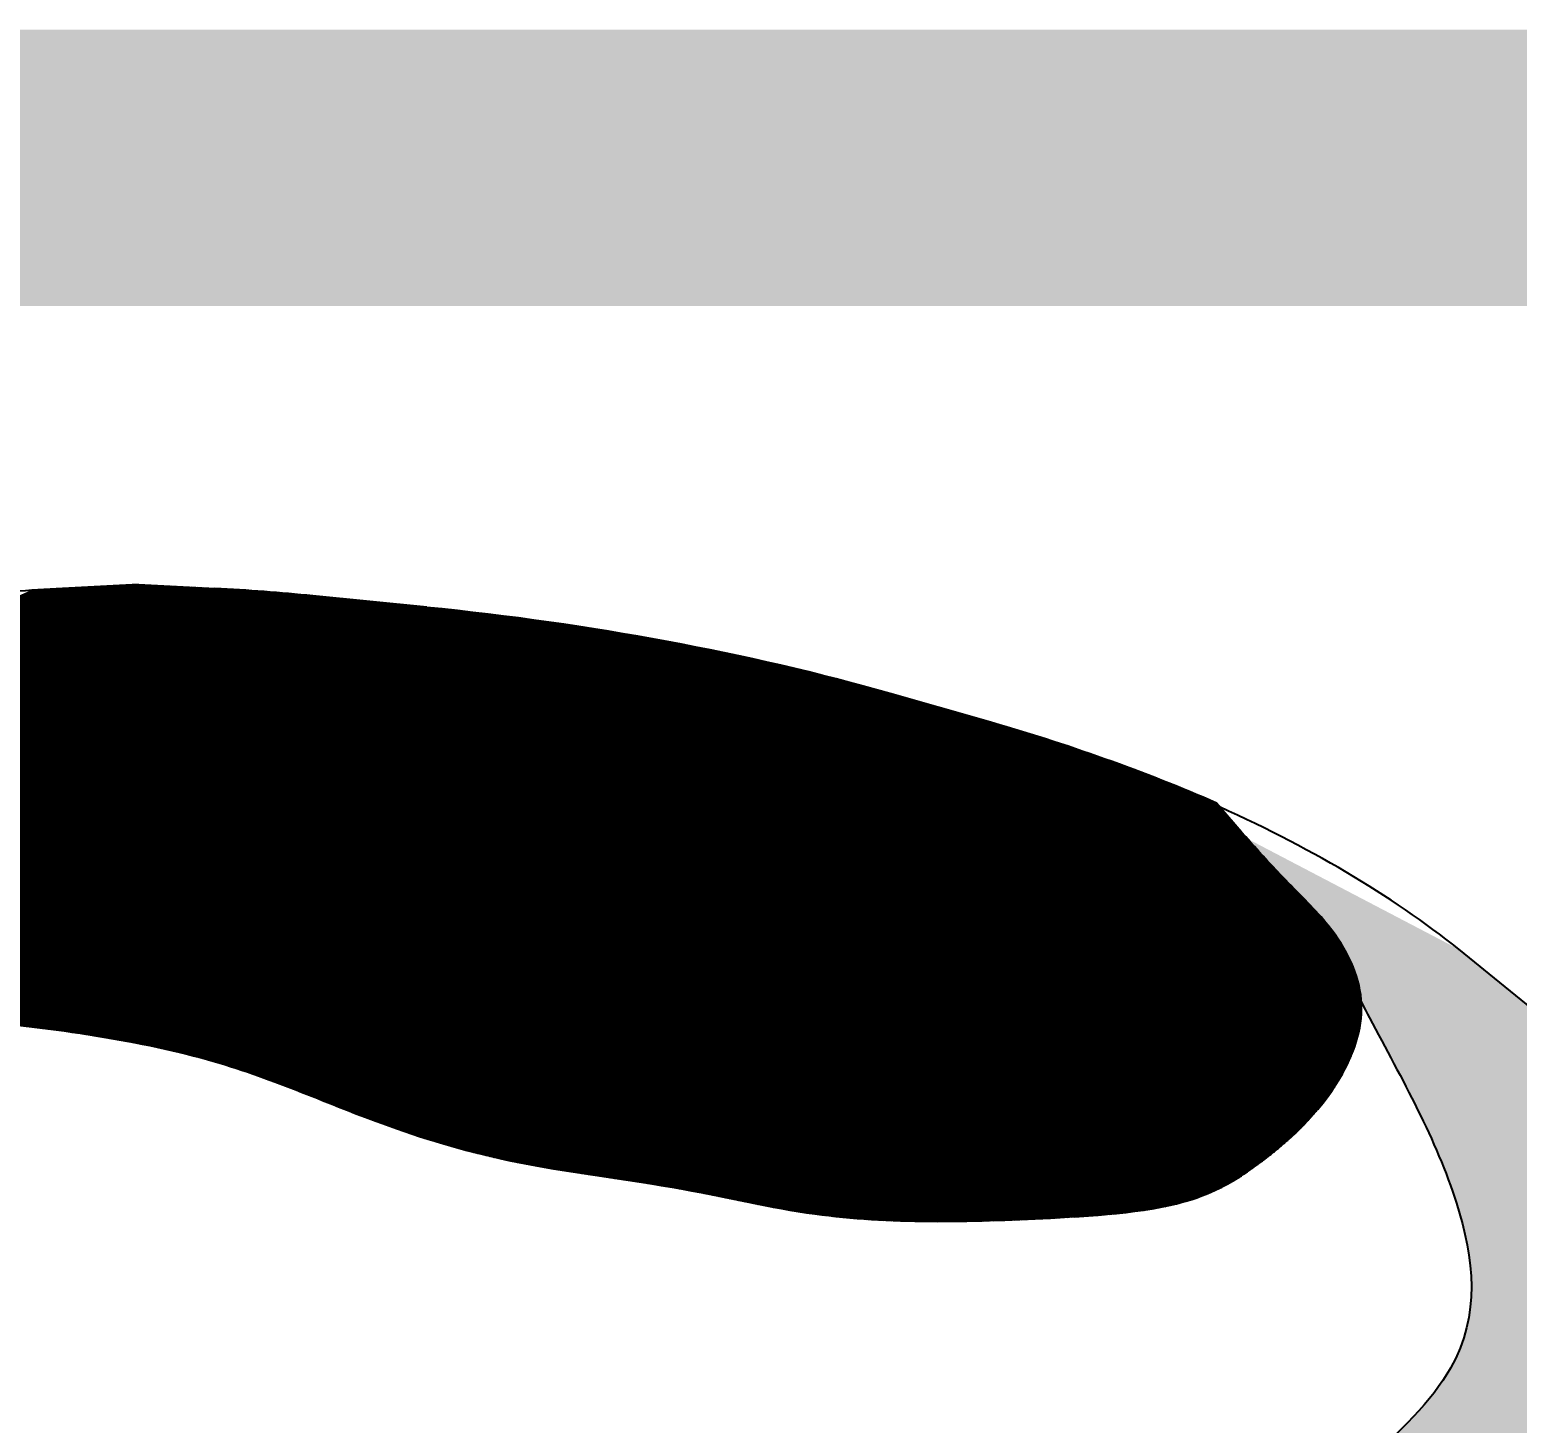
# Paper-space layout 'Layout1' of a CAD drawing. Extents: x 0 to 17, y 0 to 11.
# Drawn here: x 15.3127 to 15.4204, y 1.6388 to 1.7396 of the extents above; entities that cross this region are included whole.
import ezdxf
from ezdxf.enums import TextEntityAlignment as Align

# ---------------------------------------------------------------- set-up
doc = ezdxf.new("R2010")
doc.units = 0
doc.header["$LTSCALE"] = 0.375
doc.header["$MEASUREMENT"] = 0
doc.layers.add('06 Text', color=7, linetype='Continuous')
doc.layers.add('26 Border', color=7, linetype='Continuous')
doc.styles.add('ROMAND', font='romand')
doc.styles.add('ROMANS', font='romans.shx', dxfattribs={"width": 0.85})

# ---------------------------------------------------------------- blocks, each defined once
blk = doc.blocks.new('B Size RBT Corrected')
at = {"layer": '06 Text'}
h = blk.add_hatch(color=253, dxfattribs=at)
edge = h.paths.add_edge_path()
edge.add_ellipse((15.35895, 1.61374), major_axis=(-0.06868, 0), ratio=0.4375, start_angle=104.7884, end_angle=111.6138)
edge.add_line((15.38425, 1.58581), (15.41248, 1.59075))
edge.add_ellipse((15.40282, 1.60131), major_axis=(-0.026, 0), ratio=0.4375, start_angle=111.8071, end_angle=132.5277)
edge.add_ellipse((15.35009, 1.62646), major_axis=(0.10401, 0), ratio=0.4375, start_angle=-47.4723, end_angle=6.3133)
edge.add_line((15.45347, 1.63146), (15.45211, 1.63681))
edge.add_ellipse((15.34874, 1.63181), major_axis=(0.10401, 0), ratio=0.4375, start_angle=6.3133, end_angle=28.2282)
edge.add_line((15.44037, 1.65333), (15.41615, 1.67307))
edge.add_ellipse((15.32082, 1.65035), major_axis=(0.10856, 0), ratio=0.4375, start_angle=28.58, end_angle=44.5503)
edge.add_spline(control_points=[(15.39818, 1.68367), (15.39978, 1.68179), (15.40238, 1.67881), (15.40671, 1.67464), (15.4081, 1.67209), (15.40846, 1.6707)], knot_values=[0.218958, 0.218958, 0.218958, 0.218958, 0.229532, 0.235761, 0.243136, 0.243136, 0.243136, 0.243136], degree=3, periodic=0)
edge.add_spline(control_points=[(15.40846, 1.6707), (15.40893, 1.66954), (15.41165, 1.66439), (15.41671, 1.65543), (15.41804, 1.64399), (15.40923, 1.63562), (15.40076, 1.62836), (15.3851, 1.62437), (15.36955, 1.62086), (15.35415, 1.61908), (15.33989, 1.61626), (15.3292, 1.61272), (15.31947, 1.60913), (15.3152, 1.60382), (15.31773, 1.59778), (15.32486, 1.59101), (15.34409, 1.58737), (15.36134, 1.58571), (15.37296, 1.58492), (15.37648, 1.58469)], knot_values=[0.022921, 0.022921, 0.022921, 0.022921, 0.026807, 0.050884, 0.071885, 0.085084, 0.099162, 0.113778, 0.125634, 0.139639, 0.150341, 0.161463, 0.170604, 0.179189, 0.189607, 0.202475, 0.216509, 0.235484, 0.243679, 0.243679, 0.243679, 0.243679], degree=3, periodic=0)
h = blk.add_hatch(color=252, dxfattribs=at)
edge = h.paths.add_edge_path()
edge.add_line((15.32063, 1.58325), (15.28708, 1.58322))
edge.add_ellipse((15.28694, 1.61166), major_axis=(-0.06501, 0), ratio=0.4375, start_angle=78.0569, end_angle=90.1258, ccw=False)
edge.add_line((15.27349, 1.58384), (15.26724, 1.58442))
edge.add_ellipse((15.2807, 1.61224), major_axis=(-0.06501, 0), ratio=0.4375, start_angle=68.1929, end_angle=78.0569, ccw=False)
edge.add_line((15.25655, 1.58583), (15.22832, 1.59078))
edge.add_ellipse((15.23798, 1.60134), major_axis=(0.026, 0), ratio=0.4375, start_angle=227.4723, end_angle=248.1929, ccw=False)
edge.add_ellipse((15.29071, 1.62649), major_axis=(-0.10401, 0), ratio=0.4375, start_angle=-6.3133, end_angle=47.4723, ccw=False)
edge.add_line((15.18733, 1.63149), (15.18801, 1.63418))
edge.add_spline(control_points=[(15.18801, 1.63418), (15.19328, 1.63802), (15.20138, 1.64379), (15.21381, 1.64996), (15.22372, 1.65258), (15.23285, 1.65292), (15.24153, 1.65307), (15.25094, 1.65325), (15.25767, 1.65043), (15.26436, 1.64756), (15.26772, 1.64237), (15.26691, 1.63643), (15.26301, 1.62998), (15.25809, 1.6244), (15.25681, 1.61881), (15.25714, 1.61355), (15.26533, 1.60891), (15.27218, 1.60523), (15.28086, 1.60211), (15.28797, 1.59775), (15.30348, 1.59523), (15.31633, 1.59138), (15.33385, 1.58912), (15.34384, 1.58782)], knot_values=[0.002332, 0.002332, 0.002332, 0.002332, 0.025901, 0.038015, 0.045393, 0.051931, 0.058728, 0.06587, 0.072335, 0.079205, 0.087379, 0.099659, 0.110316, 0.122477, 0.130933, 0.14003, 0.149175, 0.160849, 0.165198, 0.175027, 0.188339, 0.202091, 0.211028, 0.211028, 0.211028, 0.211028], degree=3, periodic=0)
edge.add_spline(control_points=[(15.34384, 1.58782), (15.35134, 1.58674), (15.36226, 1.58571), (15.37342, 1.58494), (15.37694, 1.58472)], knot_values=[0.217599, 0.217599, 0.217599, 0.217599, 0.235484, 0.243679, 0.243679, 0.243679, 0.243679], degree=3, periodic=0)
edge.add_line((15.37694, 1.58472), (15.36777, 1.58384))
edge.add_ellipse((15.35431, 1.61166), major_axis=(0.06501, 0), ratio=0.4375, start_angle=269.8742, end_angle=281.9431, ccw=False)
edge.add_line((15.35417, 1.58322), (15.32063, 1.58325))
at = {"layer": '06 Text', "color": 7}
for p, q in [((15.18989, 1.64039), (15.32447, 1.69927)), ((15.18994, 1.64051), (15.32426, 1.69928)), ((15.19, 1.64064), (15.32405, 1.69929)), ((15.19006, 1.64076), (15.32385, 1.6993)), ((15.19012, 1.64089), (15.32364, 1.69931)), ((15.19018, 1.64102), (15.32344, 1.69932)), ((15.19024, 1.64114), (15.32323, 1.69933)), ((15.1903, 1.64127), (15.32302, 1.69934)), ((15.19036, 1.6414), (15.32282, 1.69935)), ((15.19043, 1.64153), (15.32261, 1.69936)), ((15.19049, 1.64166), (15.32241, 1.69937)), ((15.19056, 1.64179), (15.3222, 1.69938)), ((15.19062, 1.64192), (15.32199, 1.69939)), ((15.19069, 1.64205), (15.32179, 1.6994)), ((15.19076, 1.64218), (15.32158, 1.69941)), ((15.19083, 1.64231), (15.32138, 1.69942)), ((15.19091, 1.64244), (15.32117, 1.69943)), ((15.19098, 1.64257), (15.32096, 1.69944)), ((15.19105, 1.64271), (15.32076, 1.69945)), ((15.19113, 1.64284), (15.32054, 1.69946)), ((15.19121, 1.64298), (15.32028, 1.69945)), ((15.19129, 1.64311), (15.32002, 1.69943)), ((15.19137, 1.64325), (15.31976, 1.69942)), ((15.19145, 1.64338), (15.3195, 1.69941)), ((15.19153, 1.64352), (15.31924, 1.69939)), ((15.19161, 1.64366), (15.31898, 1.69938)), ((15.1917, 1.6438), (15.31872, 1.69937)), ((15.19179, 1.64393), (15.31846, 1.69935)), ((15.19188, 1.64407), (15.3182, 1.69934)), ((15.19197, 1.64421), (15.31794, 1.69933)), ((15.19206, 1.64435), (15.31768, 1.69931)), ((15.19215, 1.6445), (15.31742, 1.6993)), ((15.19225, 1.64464), (15.31716, 1.69929)), ((15.19234, 1.64478), (15.3169, 1.69928)), ((15.19244, 1.64492), (15.31664, 1.69926)), ((15.19254, 1.64507), (15.31638, 1.69925)), ((15.19264, 1.64521), (15.31612, 1.69924)), ((15.22746, 1.65673), (15.32467, 1.69926)), ((15.22888, 1.65724), (15.32488, 1.69925)), ((15.22999, 1.65763), (15.32508, 1.69923)), ((15.32059, 1.69946), (15.31508, 1.69918)), ((15.32059, 1.69946), (15.32611, 1.69918)), ((15.19275, 1.64536), (15.31586, 1.69922)), ((15.19285, 1.64551), (15.3156, 1.69921)), ((15.19296, 1.64565), (15.31534, 1.6992)), ((15.19307, 1.6458), (15.31508, 1.69918)), ((15.19318, 1.64595), (15.31482, 1.69917)), ((15.19329, 1.6461), (15.31456, 1.69916)), ((15.19341, 1.64625), (15.3143, 1.69914)), ((15.19352, 1.6464), (15.31403, 1.69913)), ((15.19364, 1.64656), (15.31377, 1.69911)), ((15.19376, 1.64671), (15.3135, 1.69909)), ((15.19389, 1.64686), (15.31323, 1.69908)), ((15.19401, 1.64702), (15.31296, 1.69906)), ((15.23097, 1.65796), (15.32529, 1.69922)), ((15.23187, 1.65825), (15.3255, 1.69921)), ((15.23272, 1.65852), (15.3257, 1.6992)), ((15.23354, 1.65878), (15.32591, 1.69919)), ((15.23433, 1.65903), (15.32611, 1.69918)), ((15.23512, 1.65927), (15.32632, 1.69917)), ((15.2359, 1.65951), (15.32652, 1.69916)), ((15.23668, 1.65975), (15.32673, 1.69915)), ((15.23746, 1.66), (15.32693, 1.69914)), ((15.23826, 1.66025), (15.32714, 1.69913)), ((15.23909, 1.66051), (15.32734, 1.69912)), ((15.23994, 1.66078), (15.32754, 1.6991)), ((15.24083, 1.66107), (15.32774, 1.69909)), ((15.24173, 1.66136), (15.32794, 1.69908)), ((15.24265, 1.66166), (15.32814, 1.69907)), ((15.24358, 1.66197), (15.32834, 1.69905)), ((15.24449, 1.66227), (15.32854, 1.69904)), ((15.24539, 1.66256), (15.32874, 1.69903)), ((15.24626, 1.66284), (15.32894, 1.69901)), ((15.2471, 1.66311), (15.32914, 1.699)), ((15.24791, 1.66336), (15.32934, 1.69898)), ((15.24868, 1.6636), (15.32953, 1.69897)), ((15.24942, 1.66382), (15.32973, 1.69895)), ((15.25012, 1.66403), (15.32992, 1.69894)), ((15.2508, 1.66422), (15.33012, 1.69892)), ((15.25144, 1.6644), (15.33031, 1.69891)), ((15.25205, 1.66457), (15.33051, 1.69889)), ((15.25264, 1.66473), (15.3307, 1.69888)), ((15.25321, 1.66487), (15.33089, 1.69886)), ((15.25375, 1.66501), (15.33109, 1.69884)), ((15.25428, 1.66514), (15.33128, 1.69883)), ((15.25478, 1.66526), (15.33147, 1.69881)), ((15.25527, 1.66537), (15.33166, 1.69879)), ((15.25575, 1.66548), (15.33185, 1.69878)), ((15.25621, 1.66558), (15.33204, 1.69876)), ((15.25665, 1.66568), (15.33223, 1.69874)), ((15.25709, 1.66577), (15.33242, 1.69872)), ((15.25751, 1.66585), (15.33261, 1.69871)), ((15.25792, 1.66593), (15.3328, 1.69869)), ((15.25833, 1.66601), (15.33299, 1.69867)), ((15.25872, 1.66608), (15.33317, 1.69865)), ((15.25911, 1.66615), (15.33336, 1.69863)), ((15.25949, 1.66622), (15.33355, 1.69861)), ((15.25987, 1.66628), (15.33373, 1.69859)), ((15.26024, 1.66634), (15.33392, 1.69858)), ((15.26061, 1.6664), (15.33411, 1.69856)), ((15.26097, 1.66646), (15.33429, 1.69854)), ((15.26133, 1.66652), (15.33448, 1.69852)), ((15.26168, 1.66657), (15.33467, 1.6985)), ((15.26203, 1.66662), (15.33485, 1.69848)), ((15.26238, 1.66667), (15.33504, 1.69846)), ((15.26272, 1.66672), (15.33523, 1.69844)), ((15.26306, 1.66677), (15.33542, 1.69843)), ((15.2634, 1.66682), (15.3356, 1.69841)), ((15.26373, 1.66686), (15.33579, 1.69839)), ((15.26407, 1.66691), (15.33598, 1.69837)), ((15.2644, 1.66695), (15.33616, 1.69835)), ((15.26473, 1.667), (15.33635, 1.69833)), ((15.26505, 1.66704), (15.33654, 1.69831)), ((15.26538, 1.66708), (15.33672, 1.69829)), ((15.2657, 1.66712), (15.33691, 1.69828)), ((15.26602, 1.66716), (15.3371, 1.69826)), ((15.26634, 1.6672), (15.33728, 1.69824)), ((15.26666, 1.66724), (15.33747, 1.69822)), ((15.26698, 1.66728), (15.33766, 1.6982)), ((15.26729, 1.66731), (15.33784, 1.69818)), ((15.26761, 1.66735), (15.33803, 1.69816)), ((15.34145, 1.69782), (15.3332, 1.69865)), ((15.26792, 1.66739), (15.33822, 1.69814)), ((15.26823, 1.66742), (15.33841, 1.69812)), ((15.26854, 1.66746), (15.33859, 1.69811)), ((15.26885, 1.6675), (15.33878, 1.69809)), ((15.26916, 1.66753), (15.33897, 1.69807)), ((15.26947, 1.66757), (15.33915, 1.69805)), ((15.26978, 1.6676), (15.33934, 1.69803)), ((15.27009, 1.66763), (15.33953, 1.69801)), ((15.2704, 1.66767), (15.33971, 1.69799)), ((15.27071, 1.6677), (15.3399, 1.69797)), ((15.27101, 1.66774), (15.34009, 1.69796)), ((15.27132, 1.66777), (15.34027, 1.69794)), ((15.27163, 1.6678), (15.34046, 1.69792)), ((15.27193, 1.66784), (15.34065, 1.6979)), ((15.27224, 1.66787), (15.34083, 1.69788)), ((15.27254, 1.6679), (15.34102, 1.69786)), ((15.27285, 1.66794), (15.34121, 1.69784)), ((15.27315, 1.66797), (15.3414, 1.69782)), ((15.27346, 1.668), (15.34158, 1.69781)), ((15.27376, 1.66803), (15.34177, 1.69779)), ((15.27407, 1.66807), (15.34195, 1.69777)), ((15.27437, 1.6681), (15.34214, 1.69775)), ((15.27467, 1.66813), (15.34233, 1.69773)), ((15.27497, 1.66816), (15.34251, 1.69771)), ((15.27527, 1.66819), (15.3427, 1.69769)), ((15.27557, 1.66822), (15.34288, 1.69767)), ((15.27587, 1.66825), (15.34307, 1.69765)), ((15.27617, 1.66828), (15.34325, 1.69763)), ((15.27647, 1.66831), (15.34343, 1.69761)), ((15.27676, 1.66834), (15.34362, 1.69759)), ((15.27706, 1.66837), (15.3438, 1.69757)), ((15.27735, 1.6684), (15.34398, 1.69755)), ((15.27765, 1.66843), (15.34417, 1.69753)), ((15.27794, 1.66845), (15.34435, 1.69751)), ((15.27823, 1.66848), (15.34453, 1.69749)), ((15.27852, 1.66851), (15.34471, 1.69747)), ((15.27881, 1.66853), (15.3449, 1.69745)), ((15.2791, 1.66856), (15.34508, 1.69742)), ((15.27939, 1.66858), (15.34526, 1.6974)), ((15.27967, 1.66861), (15.34544, 1.69738)), ((15.27996, 1.66863), (15.34562, 1.69736)), ((15.28024, 1.66866), (15.3458, 1.69734)), ((15.28052, 1.66868), (15.34598, 1.69732)), ((15.2808, 1.6687), (15.34616, 1.69729)), ((15.28108, 1.66872), (15.34634, 1.69727)), ((15.28136, 1.66874), (15.34652, 1.69725)), ((15.28164, 1.66877), (15.3467, 1.69723)), ((15.28192, 1.66879), (15.34688, 1.69721)), ((15.28219, 1.66881), (15.34705, 1.69718)), ((15.28246, 1.66882), (15.34723, 1.69716)), ((15.28274, 1.66884), (15.34741, 1.69714)), ((15.28301, 1.66886), (15.34759, 1.69711)), ((15.28328, 1.66888), (15.34776, 1.69709)), ((15.28355, 1.6689), (15.34794, 1.69707)), ((15.28381, 1.66891), (15.34812, 1.69705)), ((15.28408, 1.66893), (15.3483, 1.69702)), ((15.28434, 1.66894), (15.34847, 1.697)), ((15.2846, 1.66896), (15.34865, 1.69698)), ((15.28487, 1.66897), (15.34882, 1.69695)), ((15.28513, 1.66898), (15.349, 1.69693)), ((15.28538, 1.669), (15.34917, 1.6969)), ((15.28564, 1.66901), (15.34935, 1.69688)), ((15.2859, 1.66902), (15.34952, 1.69686)), ((15.28615, 1.66903), (15.3497, 1.69683)), ((15.2864, 1.66904), (15.34987, 1.69681)), ((15.28666, 1.66905), (15.35005, 1.69678)), ((15.28691, 1.66906), (15.35022, 1.69676)), ((15.28716, 1.66907), (15.35039, 1.69673)), ((15.2874, 1.66907), (15.35057, 1.69671)), ((15.28765, 1.66908), (15.35074, 1.69668)), ((15.28789, 1.66909), (15.35091, 1.69666)), ((15.28814, 1.66909), (15.35108, 1.69663)), ((15.28838, 1.6691), (15.35126, 1.69661)), ((15.28862, 1.6691), (15.35143, 1.69658)), ((15.28886, 1.66911), (15.3516, 1.69656)), ((15.2891, 1.66911), (15.35177, 1.69653)), ((15.28933, 1.66912), (15.35194, 1.69651)), ((15.28957, 1.66912), (15.35211, 1.69648)), ((15.2898, 1.66912), (15.35228, 1.69645)), ((15.29004, 1.66912), (15.35246, 1.69643)), ((15.29027, 1.66912), (15.35263, 1.6964)), ((15.2905, 1.66912), (15.3528, 1.69638)), ((15.29073, 1.66912), (15.35296, 1.69635)), ((15.29096, 1.66912), (15.35313, 1.69632)), ((15.29118, 1.66912), (15.3533, 1.6963)), ((15.29141, 1.66912), (15.35347, 1.69627)), ((15.29164, 1.66912), (15.35364, 1.69624)), ((15.29186, 1.66911), (15.35381, 1.69622)), ((15.29208, 1.66911), (15.35398, 1.69619)), ((15.2923, 1.66911), (15.35415, 1.69616)), ((15.29253, 1.6691), (15.35431, 1.69614)), ((15.29275, 1.6691), (15.35448, 1.69611)), ((15.29296, 1.66909), (15.35465, 1.69608)), ((15.29318, 1.66909), (15.35482, 1.69605)), ((15.2934, 1.66908), (15.35498, 1.69603)), ((15.29362, 1.66908), (15.35515, 1.696)), ((15.29383, 1.66907), (15.35532, 1.69597)), ((15.29405, 1.66907), (15.35548, 1.69594)), ((15.29426, 1.66906), (15.35565, 1.69592)), ((15.29447, 1.66905), (15.35581, 1.69589)), ((15.29469, 1.66904), (15.35598, 1.69586)), ((15.2949, 1.66904), (15.35614, 1.69583)), ((15.29511, 1.66903), (15.35631, 1.6958)), ((15.29532, 1.66902), (15.35647, 1.69577)), ((15.29553, 1.66901), (15.35664, 1.69574)), ((15.29574, 1.669), (15.3568, 1.69572)), ((15.29595, 1.66899), (15.35697, 1.69569)), ((15.29615, 1.66898), (15.35713, 1.69566)), ((15.29636, 1.66897), (15.35729, 1.69563)), ((15.29657, 1.66896), (15.35746, 1.6956)), ((15.29677, 1.66895), (15.35762, 1.69557)), ((15.29698, 1.66894), (15.35778, 1.69554)), ((15.29718, 1.66893), (15.35795, 1.69551)), ((15.29739, 1.66892), (15.35811, 1.69548)), ((15.29759, 1.66891), (15.35827, 1.69545)), ((15.29779, 1.66889), (15.35843, 1.69542)), ((15.29799, 1.66888), (15.35859, 1.69539)), ((15.2982, 1.66887), (15.35876, 1.69536)), ((15.2984, 1.66886), (15.35892, 1.69533)), ((15.2986, 1.66884), (15.35908, 1.6953)), ((15.2988, 1.66883), (15.35924, 1.69527)), ((15.299, 1.66882), (15.3594, 1.69524)), ((15.2992, 1.6688), (15.35956, 1.69521)), ((15.2994, 1.66879), (15.35972, 1.69518)), ((15.29959, 1.66878), (15.35988, 1.69515)), ((15.29979, 1.66876), (15.36004, 1.69512)), ((15.29999, 1.66875), (15.3602, 1.69509)), ((15.30019, 1.66873), (15.36036, 1.69506)), ((15.30038, 1.66872), (15.36052, 1.69503)), ((15.30058, 1.66871), (15.36068, 1.695)), ((15.30078, 1.66869), (15.36083, 1.69497)), ((15.30097, 1.66868), (15.36099, 1.69494)), ((15.30117, 1.66866), (15.36115, 1.6949)), ((15.30136, 1.66864), (15.36131, 1.69487)), ((15.30155, 1.66863), (15.36147, 1.69484)), ((15.30175, 1.66861), (15.36162, 1.69481)), ((15.30194, 1.6686), (15.36178, 1.69478)), ((15.30213, 1.66858), (15.36194, 1.69475)), ((15.30233, 1.66857), (15.3621, 1.69471)), ((15.30252, 1.66855), (15.36225, 1.69468)), ((15.30271, 1.66853), (15.36241, 1.69465)), ((15.3029, 1.66852), (15.36256, 1.69462)), ((15.30309, 1.6685), (15.36272, 1.69459)), ((15.30329, 1.66848), (15.36288, 1.69455)), ((15.30348, 1.66846), (15.36303, 1.69452)), ((15.30367, 1.66845), (15.36319, 1.69449)), ((15.30386, 1.66843), (15.36334, 1.69446)), ((15.30405, 1.66841), (15.3635, 1.69442)), ((15.30424, 1.6684), (15.36365, 1.69439)), ((15.30443, 1.66838), (15.36381, 1.69436)), ((15.30462, 1.66836), (15.36396, 1.69432)), ((15.3048, 1.66834), (15.36412, 1.69429)), ((15.30499, 1.66832), (15.36427, 1.69426)), ((15.30518, 1.66831), (15.36442, 1.69422)), ((15.30537, 1.66829), (15.36458, 1.69419)), ((15.30556, 1.66827), (15.36473, 1.69416)), ((15.30575, 1.66825), (15.36488, 1.69412)), ((15.30593, 1.66823), (15.36504, 1.69409)), ((15.30612, 1.66821), (15.36519, 1.69406)), ((15.30631, 1.6682), (15.36534, 1.69402)), ((15.30649, 1.66818), (15.36549, 1.69399)), ((15.30668, 1.66816), (15.36564, 1.69395)), ((15.30687, 1.66814), (15.3658, 1.69392)), ((15.30705, 1.66812), (15.36595, 1.69389)), ((15.30724, 1.6681), (15.3661, 1.69385)), ((15.30743, 1.66808), (15.36625, 1.69382)), ((15.30761, 1.66806), (15.3664, 1.69378)), ((15.3078, 1.66804), (15.36655, 1.69375)), ((15.30798, 1.66802), (15.3667, 1.69371)), ((15.30817, 1.668), (15.36685, 1.69368)), ((15.30835, 1.66798), (15.367, 1.69364)), ((15.30854, 1.66796), (15.36715, 1.69361)), ((15.30872, 1.66795), (15.3673, 1.69357)), ((15.30891, 1.66793), (15.36745, 1.69354)), ((15.30909, 1.66791), (15.3676, 1.6935)), ((15.30928, 1.66789), (15.36775, 1.69347)), ((15.30946, 1.66787), (15.3679, 1.69343)), ((15.30964, 1.66785), (15.36805, 1.6934)), ((15.30983, 1.66782), (15.3682, 1.69336)), ((15.31001, 1.6678), (15.36834, 1.69333)), ((15.31019, 1.66778), (15.36849, 1.69329)), ((15.31038, 1.66776), (15.36864, 1.69325)), ((15.31056, 1.66774), (15.36879, 1.69322)), ((15.31074, 1.66772), (15.36894, 1.69318)), ((15.31092, 1.6677), (15.36908, 1.69315)), ((15.3111, 1.66768), (15.36923, 1.69311)), ((15.31129, 1.66766), (15.36938, 1.69307)), ((15.31147, 1.66764), (15.36952, 1.69304)), ((15.31165, 1.66762), (15.36967, 1.693)), ((15.31183, 1.66759), (15.36982, 1.69296)), ((15.31201, 1.66757), (15.36996, 1.69293)), ((15.31219, 1.66755), (15.37011, 1.69289)), ((15.31237, 1.66753), (15.37025, 1.69285)), ((15.31255, 1.66751), (15.3704, 1.69282)), ((15.31273, 1.66748), (15.37054, 1.69278)), ((15.3129, 1.66746), (15.37069, 1.69274)), ((15.31308, 1.66744), (15.37083, 1.69271)), ((15.31326, 1.66742), (15.37098, 1.69267)), ((15.31344, 1.66739), (15.37112, 1.69263)), ((15.31362, 1.66737), (15.37127, 1.69259)), ((15.31379, 1.66735), (15.37141, 1.69256)), ((15.31397, 1.66732), (15.37156, 1.69252)), ((15.31415, 1.6673), (15.3717, 1.69248)), ((15.31432, 1.66728), (15.37184, 1.69244)), ((15.3145, 1.66725), (15.37199, 1.6924)), ((15.31467, 1.66723), (15.37213, 1.69237)), ((15.31485, 1.66721), (15.37227, 1.69233)), ((15.31502, 1.66718), (15.37242, 1.69229)), ((15.31519, 1.66716), (15.37256, 1.69225)), ((15.31537, 1.66713), (15.3727, 1.69221)), ((15.31554, 1.66711), (15.37284, 1.69218)), ((15.31571, 1.66708), (15.37298, 1.69214)), ((15.31589, 1.66706), (15.37313, 1.6921)), ((15.31606, 1.66703), (15.37327, 1.69206)), ((15.31623, 1.66701), (15.37341, 1.69202)), ((15.3164, 1.66698), (15.37355, 1.69198)), ((15.31657, 1.66695), (15.37369, 1.69194)), ((15.31674, 1.66693), (15.37383, 1.6919)), ((15.31691, 1.6669), (15.37397, 1.69187)), ((15.31708, 1.66688), (15.37411, 1.69183)), ((15.31725, 1.66685), (15.37425, 1.69179)), ((15.31742, 1.66682), (15.37439, 1.69175)), ((15.31759, 1.6668), (15.37453, 1.69171)), ((15.31775, 1.66677), (15.37467, 1.69167)), ((15.31792, 1.66674), (15.37481, 1.69163)), ((15.31809, 1.66671), (15.37495, 1.69159)), ((15.31825, 1.66669), (15.37509, 1.69155)), ((15.31842, 1.66666), (15.37523, 1.69151)), ((15.31859, 1.66663), (15.37537, 1.69147)), ((15.31875, 1.6666), (15.37551, 1.69143)), ((15.31891, 1.66657), (15.37565, 1.69139)), ((15.31908, 1.66654), (15.37579, 1.69135)), ((15.31924, 1.66651), (15.37592, 1.69131)), ((15.31941, 1.66648), (15.37606, 1.69127)), ((15.31957, 1.66646), (15.3762, 1.69123)), ((15.31973, 1.66643), (15.37634, 1.69119)), ((15.31989, 1.6664), (15.37648, 1.69115)), ((15.32005, 1.66637), (15.37662, 1.69111)), ((15.32021, 1.66633), (15.37676, 1.69107)), ((15.32037, 1.6663), (15.3769, 1.69103)), ((15.32053, 1.66627), (15.37704, 1.69099)), ((15.32069, 1.66624), (15.37718, 1.69096)), ((15.32085, 1.66621), (15.37732, 1.69092)), ((15.32101, 1.66618), (15.37745, 1.69088)), ((15.32116, 1.66615), (15.37759, 1.69084)), ((15.32132, 1.66612), (15.37773, 1.6908)), ((15.32148, 1.66608), (15.37787, 1.69076)), ((15.32163, 1.66605), (15.37801, 1.69072)), ((15.32179, 1.66602), (15.37815, 1.69068)), ((15.32194, 1.66599), (15.37829, 1.69064)), ((15.38176, 1.68965), (15.37497, 1.69158)), ((15.3221, 1.66595), (15.37843, 1.6906)), ((15.32225, 1.66592), (15.37857, 1.69056)), ((15.3224, 1.66589), (15.37871, 1.69052)), ((15.32255, 1.66585), (15.37885, 1.69048)), ((15.32271, 1.66582), (15.37898, 1.69044)), ((15.32286, 1.66578), (15.37912, 1.6904)), ((15.32301, 1.66575), (15.37926, 1.69036)), ((15.32316, 1.66571), (15.3794, 1.69032)), ((15.32331, 1.66568), (15.37954, 1.69028)), ((15.32346, 1.66564), (15.37968, 1.69024)), ((15.3236, 1.66561), (15.37982, 1.6902)), ((15.32375, 1.66557), (15.37996, 1.69016)), ((15.3239, 1.66553), (15.3801, 1.69012)), ((15.32405, 1.6655), (15.38024, 1.69008)), ((15.32419, 1.66546), (15.38038, 1.69004)), ((15.32434, 1.66542), (15.38051, 1.69)), ((15.32448, 1.66539), (15.38065, 1.68996)), ((15.32463, 1.66535), (15.38079, 1.68992)), ((15.32477, 1.66531), (15.38093, 1.68988)), ((15.32491, 1.66527), (15.38107, 1.68984)), ((15.32505, 1.66524), (15.38121, 1.6898)), ((15.3252, 1.6652), (15.38135, 1.68976)), ((15.32534, 1.66516), (15.38149, 1.68972)), ((15.32548, 1.66512), (15.38163, 1.68968)), ((15.32562, 1.66508), (15.38177, 1.68965)), ((15.32576, 1.66504), (15.38191, 1.68961)), ((15.3259, 1.665), (15.38204, 1.68957)), ((15.32603, 1.66496), (15.38218, 1.68953)), ((15.32617, 1.66492), (15.38232, 1.68949)), ((15.32631, 1.66488), (15.38246, 1.68945)), ((15.32645, 1.66484), (15.3826, 1.68941)), ((15.32658, 1.6648), (15.38274, 1.68937)), ((15.32672, 1.66476), (15.38287, 1.68932)), ((15.32685, 1.66471), (15.38301, 1.68928)), ((15.32699, 1.66467), (15.38315, 1.68924)), ((15.32712, 1.66463), (15.38328, 1.6892)), ((15.32725, 1.66459), (15.38342, 1.68916)), ((15.32739, 1.66455), (15.38356, 1.68912)), ((15.32752, 1.6645), (15.3837, 1.68908)), ((15.32765, 1.66446), (15.38383, 1.68904)), ((15.32778, 1.66442), (15.38397, 1.689)), ((15.32791, 1.66437), (15.3841, 1.68896)), ((15.32804, 1.66433), (15.38424, 1.68892)), ((15.32817, 1.66429), (15.38437, 1.68888)), ((15.3283, 1.66424), (15.38451, 1.68883)), ((15.32843, 1.6642), (15.38465, 1.68879)), ((15.32856, 1.66416), (15.38478, 1.68875)), ((15.32869, 1.66411), (15.38492, 1.68871)), ((15.32882, 1.66407), (15.38505, 1.68867)), ((15.32894, 1.66402), (15.38518, 1.68863)), ((15.32907, 1.66398), (15.38532, 1.68858)), ((15.3292, 1.66393), (15.38545, 1.68854)), ((15.32933, 1.66389), (15.38559, 1.6885)), ((15.32945, 1.66384), (15.38572, 1.68846)), ((15.32958, 1.6638), (15.38585, 1.68842)), ((15.3297, 1.66375), (15.38599, 1.68837)), ((15.32983, 1.6637), (15.38612, 1.68833)), ((15.32995, 1.66366), (15.38625, 1.68829)), ((15.33008, 1.66361), (15.38639, 1.68825)), ((15.3302, 1.66357), (15.38652, 1.6882)), ((15.33033, 1.66352), (15.38665, 1.68816)), ((15.33045, 1.66347), (15.38678, 1.68812)), ((15.33058, 1.66343), (15.38692, 1.68808)), ((15.3307, 1.66338), (15.38705, 1.68803)), ((15.33082, 1.66334), (15.38718, 1.68799)), ((15.33095, 1.66329), (15.38731, 1.68795)), ((15.33107, 1.66324), (15.38744, 1.6879)), ((15.33119, 1.6632), (15.38757, 1.68786)), ((15.33131, 1.66315), (15.3877, 1.68782)), ((15.33144, 1.6631), (15.38783, 1.68777)), ((15.33156, 1.66305), (15.38796, 1.68773)), ((15.33168, 1.66301), (15.3881, 1.68769)), ((15.3318, 1.66296), (15.38823, 1.68764)), ((15.33193, 1.66291), (15.38836, 1.6876)), ((15.33205, 1.66287), (15.38849, 1.68756)), ((15.33217, 1.66282), (15.38861, 1.68751)), ((15.33229, 1.66277), (15.38874, 1.68747)), ((15.33241, 1.66272), (15.38887, 1.68743)), ((15.33253, 1.66268), (15.389, 1.68738)), ((15.33265, 1.66263), (15.38913, 1.68734)), ((15.33277, 1.66258), (15.38926, 1.68729)), ((15.33289, 1.66253), (15.38939, 1.68725)), ((15.33302, 1.66248), (15.38952, 1.6872)), ((15.33314, 1.66244), (15.38965, 1.68716)), ((15.33326, 1.66239), (15.38977, 1.68711)), ((15.33338, 1.66234), (15.3899, 1.68707)), ((15.3335, 1.66229), (15.39003, 1.68703)), ((15.33362, 1.66225), (15.39016, 1.68698)), ((15.33374, 1.6622), (15.39028, 1.68694)), ((15.33386, 1.66215), (15.39041, 1.68689)), ((15.33398, 1.6621), (15.39054, 1.68685)), ((15.3341, 1.66205), (15.39066, 1.6868)), ((15.33422, 1.66201), (15.39079, 1.68676)), ((15.33434, 1.66196), (15.39092, 1.68671)), ((15.33446, 1.66191), (15.39104, 1.68666)), ((15.33458, 1.66186), (15.39117, 1.68662)), ((15.3347, 1.66181), (15.39129, 1.68657)), ((15.33482, 1.66177), (15.39142, 1.68653)), ((15.33494, 1.66172), (15.39155, 1.68648)), ((15.33506, 1.66167), (15.39167, 1.68644)), ((15.33518, 1.66162), (15.3918, 1.68639)), ((15.33531, 1.66158), (15.39192, 1.68635)), ((15.33543, 1.66153), (15.39205, 1.6863)), ((15.33555, 1.66148), (15.39217, 1.68625)), ((15.33567, 1.66143), (15.39229, 1.68621)), ((15.33579, 1.66139), (15.39242, 1.68616)), ((15.33591, 1.66134), (15.39254, 1.68611)), ((15.33603, 1.66129), (15.39267, 1.68607)), ((15.33615, 1.66124), (15.39279, 1.68602)), ((15.33628, 1.6612), (15.39291, 1.68597)), ((15.3364, 1.66115), (15.39304, 1.68593)), ((15.33652, 1.6611), (15.39316, 1.68588)), ((15.33664, 1.66105), (15.39328, 1.68583)), ((15.33676, 1.66101), (15.39341, 1.68579)), ((15.33689, 1.66096), (15.39353, 1.68574)), ((15.33701, 1.66091), (15.39365, 1.68569)), ((15.33713, 1.66087), (15.39377, 1.68565)), ((15.33725, 1.66082), (15.39389, 1.6856)), ((15.33738, 1.66077), (15.39402, 1.68555)), ((15.3375, 1.66073), (15.39414, 1.68551)), ((15.33763, 1.66068), (15.39426, 1.68546)), ((15.33775, 1.66063), (15.39438, 1.68541)), ((15.33787, 1.66059), (15.3945, 1.68536)), ((15.338, 1.66054), (15.39462, 1.68531)), ((15.33812, 1.6605), (15.39474, 1.68527)), ((15.33825, 1.66045), (15.39486, 1.68522)), ((15.33837, 1.6604), (15.39498, 1.68517)), ((15.3385, 1.66036), (15.3951, 1.68512)), ((15.33863, 1.66031), (15.39522, 1.68508)), ((15.33875, 1.66027), (15.39534, 1.68503)), ((15.33888, 1.66022), (15.39546, 1.68498)), ((15.339, 1.66018), (15.39558, 1.68493)), ((15.33913, 1.66013), (15.3957, 1.68488)), ((15.33926, 1.66009), (15.39582, 1.68483)), ((15.33939, 1.66004), (15.39594, 1.68479)), ((15.33952, 1.66), (15.39606, 1.68474)), ((15.33964, 1.65995), (15.39618, 1.68469)), ((15.33977, 1.65991), (15.3963, 1.68464)), ((15.3399, 1.65987), (15.39641, 1.68459)), ((15.34003, 1.65982), (15.39653, 1.68454)), ((15.34016, 1.65978), (15.39665, 1.68449)), ((15.34029, 1.65973), (15.39677, 1.68444)), ((15.34042, 1.65969), (15.39689, 1.68439)), ((15.34055, 1.65965), (15.397, 1.68435)), ((15.34068, 1.6596), (15.39712, 1.6843)), ((15.34081, 1.65956), (15.39724, 1.68425)), ((15.34095, 1.65952), (15.39735, 1.6842)), ((15.34108, 1.65948), (15.39747, 1.68415)), ((15.34121, 1.65943), (15.39759, 1.6841)), ((15.34134, 1.65939), (15.3977, 1.68405)), ((15.34148, 1.65935), (15.39782, 1.684)), ((15.34161, 1.65931), (15.39793, 1.68395)), ((15.34175, 1.65927), (15.39805, 1.6839)), ((15.34188, 1.65922), (15.39817, 1.68385)), ((15.34201, 1.65918), (15.39828, 1.6838)), ((15.34215, 1.65914), (15.3984, 1.68375)), ((15.34229, 1.6591), (15.39851, 1.6837)), ((15.34242, 1.65906), (15.39862, 1.68364)), ((15.34256, 1.65902), (15.39868, 1.68357)), ((15.3427, 1.65898), (15.39874, 1.6835)), ((15.34283, 1.65894), (15.39881, 1.68342)), ((15.34297, 1.6589), (15.39887, 1.68335)), ((15.34311, 1.65886), (15.39893, 1.68328)), ((15.34325, 1.65882), (15.39899, 1.68321)), ((15.34339, 1.65878), (15.39906, 1.68313)), ((15.34353, 1.65874), (15.39912, 1.68306)), ((15.34367, 1.6587), (15.39918, 1.68299)), ((15.34381, 1.65866), (15.39924, 1.68291)), ((15.34395, 1.65862), (15.39931, 1.68284)), ((15.34409, 1.65858), (15.39937, 1.68277)), ((15.34423, 1.65854), (15.39943, 1.68269)), ((15.34438, 1.65851), (15.39949, 1.68262)), ((15.34452, 1.65847), (15.39956, 1.68255)), ((15.34467, 1.65843), (15.39962, 1.68247)), ((15.34481, 1.65839), (15.39968, 1.6824)), ((15.34495, 1.65836), (15.39975, 1.68233)), ((15.3451, 1.65832), (15.39981, 1.68226)), ((15.34525, 1.65828), (15.39987, 1.68218)), ((15.34539, 1.65825), (15.39994, 1.68211)), ((15.34554, 1.65821), (15.4, 1.68204)), ((15.34569, 1.65817), (15.40006, 1.68196)), ((15.34584, 1.65814), (15.40013, 1.68189)), ((15.34599, 1.6581), (15.40019, 1.68182)), ((15.34613, 1.65807), (15.40025, 1.68175)), ((15.34629, 1.65803), (15.40032, 1.68167)), ((15.34644, 1.658), (15.40038, 1.6816)), ((15.34659, 1.65796), (15.40045, 1.68153)), ((15.34674, 1.65793), (15.40051, 1.68146)), ((15.34689, 1.6579), (15.40057, 1.68138)), ((15.34705, 1.65786), (15.40064, 1.68131)), ((15.3472, 1.65783), (15.4007, 1.68124)), ((15.34735, 1.6578), (15.40077, 1.68117)), ((15.34751, 1.65777), (15.40083, 1.68109)), ((15.34767, 1.65773), (15.40089, 1.68102)), ((15.34782, 1.6577), (15.40096, 1.68095)), ((15.34798, 1.65767), (15.40102, 1.68088)), ((15.34814, 1.65764), (15.40109, 1.6808)), ((15.3483, 1.65761), (15.40115, 1.68073)), ((15.34846, 1.65758), (15.40122, 1.68066)), ((15.34862, 1.65755), (15.40128, 1.68059)), ((15.34878, 1.65752), (15.40135, 1.68051)), ((15.34894, 1.65749), (15.40141, 1.68044)), ((15.3491, 1.65746), (15.40148, 1.68037)), ((15.34926, 1.65743), (15.40154, 1.6803)), ((15.34942, 1.6574), (15.40161, 1.68023)), ((15.34959, 1.65737), (15.40167, 1.68015)), ((15.34975, 1.65734), (15.40174, 1.68008)), ((15.34992, 1.65731), (15.4018, 1.68001)), ((15.35008, 1.65728), (15.40187, 1.67994)), ((15.35025, 1.65725), (15.40193, 1.67987)), ((15.35041, 1.65722), (15.402, 1.6798)), ((15.35058, 1.6572), (15.40207, 1.67972)), ((15.35074, 1.65717), (15.40213, 1.67965)), ((15.35091, 1.65714), (15.4022, 1.67958)), ((15.35108, 1.65711), (15.40227, 1.67951)), ((15.35125, 1.65709), (15.40233, 1.67944)), ((15.35141, 1.65706), (15.4024, 1.67937)), ((15.35158, 1.65703), (15.40246, 1.67929)), ((15.35175, 1.65701), (15.40253, 1.67922)), ((15.35192, 1.65698), (15.4026, 1.67915)), ((15.35209, 1.65695), (15.40266, 1.67908)), ((15.35226, 1.65693), (15.40273, 1.67901)), ((15.35243, 1.6569), (15.4028, 1.67894)), ((15.3526, 1.65687), (15.40287, 1.67887)), ((15.35277, 1.65685), (15.40293, 1.6788)), ((15.35294, 1.65682), (15.403, 1.67872)), ((15.35311, 1.6568), (15.40307, 1.67865)), ((15.35328, 1.65677), (15.40314, 1.67858)), ((15.35345, 1.65674), (15.4032, 1.67851)), ((15.35362, 1.65672), (15.40327, 1.67844)), ((15.35379, 1.65669), (15.40334, 1.67837)), ((15.35396, 1.65667), (15.40341, 1.6783)), ((15.35413, 1.65664), (15.40348, 1.67823)), ((15.35431, 1.65662), (15.40355, 1.67816)), ((15.35448, 1.65659), (15.40361, 1.67809)), ((15.35465, 1.65656), (15.40368, 1.67802)), ((15.35482, 1.65654), (15.40375, 1.67795)), ((15.35499, 1.65651), (15.40382, 1.67788)), ((15.35516, 1.65649), (15.40389, 1.67781)), ((15.35533, 1.65646), (15.40396, 1.67774)), ((15.3555, 1.65644), (15.40403, 1.67767)), ((15.35568, 1.65641), (15.4041, 1.6776)), ((15.35585, 1.65638), (15.40417, 1.67752)), ((15.35602, 1.65636), (15.40424, 1.67745)), ((15.35619, 1.65633), (15.40431, 1.67738)), ((15.35636, 1.65631), (15.40437, 1.67731)), ((15.35653, 1.65628), (15.40444, 1.67724)), ((15.3567, 1.65625), (15.40451, 1.67717)), ((15.35687, 1.65623), (15.40458, 1.6771)), ((15.35704, 1.6562), (15.40465, 1.67703)), ((15.35721, 1.65618), (15.40472, 1.67696)), ((15.35737, 1.65615), (15.40479, 1.67689)), ((15.35754, 1.65612), (15.40486, 1.67682)), ((15.35771, 1.65609), (15.40493, 1.67675)), ((15.35788, 1.65607), (15.405, 1.67668)), ((15.35805, 1.65604), (15.40506, 1.67661)), ((15.35821, 1.65601), (15.40513, 1.67654)), ((15.35838, 1.65599), (15.4052, 1.67647)), ((15.35855, 1.65596), (15.40527, 1.6764)), ((15.35871, 1.65593), (15.40534, 1.67633)), ((15.35888, 1.6559), (15.4054, 1.67626)), ((15.35904, 1.65587), (15.40547, 1.67619)), ((15.35921, 1.65585), (15.40554, 1.67611)), ((15.35937, 1.65582), (15.40561, 1.67604)), ((15.35954, 1.65579), (15.40567, 1.67597)), ((15.3597, 1.65576), (15.40574, 1.6759)), ((15.35986, 1.65573), (15.4058, 1.67583)), ((15.36003, 1.6557), (15.40587, 1.67576)), ((15.36019, 1.65567), (15.40594, 1.67568)), ((15.36035, 1.65564), (15.406, 1.67561)), ((15.36051, 1.65561), (15.40607, 1.67554)), ((15.36067, 1.65558), (15.40613, 1.67547)), ((15.36083, 1.65555), (15.40619, 1.6754)), ((15.36099, 1.65552), (15.40626, 1.67532)), ((15.36115, 1.65549), (15.40632, 1.67525)), ((15.36131, 1.65546), (15.40638, 1.67518)), ((15.36147, 1.65542), (15.40644, 1.6751)), ((15.36162, 1.65539), (15.40651, 1.67503)), ((15.36178, 1.65536), (15.40657, 1.67496)), ((15.36194, 1.65533), (15.40663, 1.67488)), ((15.3621, 1.6553), (15.40669, 1.67481)), ((15.36225, 1.65527), (15.40675, 1.67473)), ((15.36241, 1.65524), (15.40681, 1.67466)), ((15.36257, 1.6552), (15.40687, 1.67458)), ((15.36273, 1.65517), (15.40692, 1.67451)), ((15.36288, 1.65514), (15.40698, 1.67443)), ((15.36304, 1.65511), (15.40704, 1.67436)), ((15.3632, 1.65508), (15.40709, 1.67428)), ((15.36335, 1.65504), (15.40715, 1.6742)), ((15.36351, 1.65501), (15.4072, 1.67413)), ((15.36366, 1.65498), (15.40726, 1.67405)), ((15.36382, 1.65495), (15.40731, 1.67397)), ((15.36398, 1.65491), (15.40737, 1.6739)), ((15.36413, 1.65488), (15.40742, 1.67382)), ((15.36429, 1.65485), (15.40747, 1.67374)), ((15.36445, 1.65482), (15.40752, 1.67366)), ((15.36461, 1.65479), (15.40757, 1.67359)), ((15.36476, 1.65476), (15.40762, 1.67351)), ((15.36492, 1.65472), (15.40767, 1.67343)), ((15.36508, 1.65469), (15.40772, 1.67335)), ((15.36524, 1.65466), (15.40777, 1.67327)), ((15.36539, 1.65463), (15.40782, 1.67319)), ((15.36555, 1.6546), (15.40786, 1.67311)), ((15.36571, 1.65457), (15.40791, 1.67303)), ((15.36587, 1.65454), (15.40795, 1.67295)), ((15.36603, 1.65451), (15.408, 1.67287)), ((15.36619, 1.65447), (15.40804, 1.67279)), ((15.36635, 1.65444), (15.40809, 1.6727)), ((15.36651, 1.65441), (15.40813, 1.67262)), ((15.36667, 1.65438), (15.40817, 1.67254)), ((15.36683, 1.65435), (15.40821, 1.67246)), ((15.367, 1.65432), (15.40825, 1.67238)), ((15.36716, 1.6543), (15.40829, 1.67229)), ((15.36732, 1.65427), (15.40833, 1.67221)), ((15.36749, 1.65424), (15.40837, 1.67212)), ((15.36765, 1.65421), (15.40841, 1.67204)), ((15.36782, 1.65418), (15.40844, 1.67196)), ((15.36798, 1.65415), (15.40848, 1.67187)), ((15.36815, 1.65413), (15.40852, 1.67179)), ((15.36832, 1.6541), (15.40855, 1.6717)), ((15.36849, 1.65407), (15.40858, 1.67161)), ((15.36866, 1.65405), (15.40862, 1.67153)), ((15.36883, 1.65402), (15.40865, 1.67144)), ((15.369, 1.65399), (15.40868, 1.67135)), ((15.36917, 1.65397), (15.40871, 1.67127)), ((15.36934, 1.65394), (15.40874, 1.67118)), ((15.36952, 1.65392), (15.40876, 1.67109)), ((15.36969, 1.6539), (15.40879, 1.671)), ((15.36987, 1.65387), (15.40882, 1.67091)), ((15.37005, 1.65385), (15.40884, 1.67082)), ((15.37023, 1.65383), (15.40887, 1.67073)), ((15.37041, 1.65381), (15.40889, 1.67064)), ((15.37059, 1.65379), (15.40891, 1.67055)), ((15.37077, 1.65376), (15.40893, 1.67046)), ((15.37095, 1.65374), (15.40895, 1.67037)), ((15.37114, 1.65372), (15.40897, 1.67028)), ((15.37133, 1.65371), (15.40899, 1.67018)), ((15.37151, 1.65369), (15.40901, 1.67009)), ((15.3717, 1.65367), (15.40903, 1.67)), ((15.37189, 1.65365), (15.40904, 1.6699)), ((15.37208, 1.65363), (15.40905, 1.66981)), ((15.37228, 1.65362), (15.40907, 1.66971)), ((15.37247, 1.6536), (15.40908, 1.66962)), ((15.37266, 1.65359), (15.40909, 1.66952)), ((15.37286, 1.65357), (15.4091, 1.66943)), ((15.37306, 1.65356), (15.4091, 1.66933)), ((15.37326, 1.65354), (15.40911, 1.66923)), ((15.37345, 1.65353), (15.40911, 1.66913)), ((15.37366, 1.65352), (15.40912, 1.66903)), ((15.37386, 1.65351), (15.40912, 1.66893)), ((15.37406, 1.65349), (15.40912, 1.66883)), ((15.37427, 1.65348), (15.40912, 1.66873)), ((15.37447, 1.65347), (15.40912, 1.66863)), ((15.37468, 1.65346), (15.40912, 1.66853)), ((15.37489, 1.65345), (15.40911, 1.66843)), ((15.3751, 1.65344), (15.4091, 1.66832)), ((15.37531, 1.65344), (15.4091, 1.66822)), ((15.37552, 1.65343), (15.40909, 1.66811)), ((15.37573, 1.65342), (15.40908, 1.66801)), ((15.37595, 1.65341), (15.40907, 1.6679)), ((15.37616, 1.65341), (15.40905, 1.6678)), ((15.37638, 1.6534), (15.40904, 1.66769)), ((15.3766, 1.6534), (15.40902, 1.66758)), ((15.37682, 1.65339), (15.409, 1.66747)), ((15.37704, 1.65339), (15.40898, 1.66737)), ((15.37726, 1.65339), (15.40896, 1.66726)), ((15.37749, 1.65338), (15.40894, 1.66714)), ((15.37771, 1.65338), (15.40891, 1.66703)), ((15.37794, 1.65338), (15.40889, 1.66692)), ((15.37816, 1.65338), (15.40886, 1.66681)), ((15.37839, 1.65338), (15.40883, 1.6667)), ((15.37862, 1.65338), (15.4088, 1.66658)), ((15.37885, 1.65338), (15.40877, 1.66647)), ((15.37908, 1.65338), (15.40873, 1.66635)), ((15.37931, 1.65338), (15.4087, 1.66623)), ((15.37955, 1.65338), (15.40866, 1.66612)), ((15.37978, 1.65338), (15.40862, 1.666)), ((15.38002, 1.65339), (15.40857, 1.66588)), ((15.38026, 1.65339), (15.40853, 1.66576)), ((15.3805, 1.65339), (15.40848, 1.66564)), ((15.38074, 1.6534), (15.40844, 1.66552)), ((15.38098, 1.6534), (15.40839, 1.66539)), ((15.38122, 1.65341), (15.40834, 1.66527)), ((15.38146, 1.65341), (15.40828, 1.66515)), ((15.38171, 1.65342), (15.40823, 1.66502)), ((15.38195, 1.65343), (15.40817, 1.6649)), ((15.3822, 1.65343), (15.40811, 1.66477)), ((15.38244, 1.65344), (15.40804, 1.66464)), ((15.38269, 1.65345), (15.40798, 1.66451)), ((15.38294, 1.65346), (15.40791, 1.66438)), ((15.38319, 1.65347), (15.40784, 1.66425)), ((15.38344, 1.65348), (15.40777, 1.66412)), ((15.38369, 1.65348), (15.4077, 1.66399)), ((15.38394, 1.65349), (15.40762, 1.66385)), ((15.3842, 1.65351), (15.40754, 1.66372)), ((15.38445, 1.65352), (15.40746, 1.66358)), ((15.38471, 1.65353), (15.40738, 1.66345)), ((15.38496, 1.65354), (15.40729, 1.66331)), ((15.38522, 1.65355), (15.4072, 1.66317)), ((15.38548, 1.65356), (15.40711, 1.66303)), ((15.38573, 1.65357), (15.40702, 1.66288)), ((15.38599, 1.65359), (15.40692, 1.66274)), ((15.38625, 1.6536), (15.40681, 1.6626)), ((15.38651, 1.65361), (15.40671, 1.66245)), ((15.38677, 1.65363), (15.4066, 1.6623)), ((15.38703, 1.65364), (15.40649, 1.66215)), ((15.3873, 1.65365), (15.40637, 1.662)), ((15.38756, 1.65367), (15.40625, 1.66185)), ((15.38782, 1.65368), (15.40613, 1.66169)), ((15.38809, 1.6537), (15.406, 1.66153)), ((15.38835, 1.65371), (15.40586, 1.66137)), ((15.38862, 1.65373), (15.40572, 1.66121)), ((15.38889, 1.65375), (15.40558, 1.66105)), ((15.38916, 1.65377), (15.40543, 1.66088)), ((15.38944, 1.65379), (15.40528, 1.66072)), ((15.38971, 1.65381), (15.40512, 1.66055)), ((15.38999, 1.65383), (15.40495, 1.66037)), ((15.39027, 1.65385), (15.40478, 1.6602)), ((15.39056, 1.65387), (15.40459, 1.66002)), ((15.39085, 1.6539), (15.40441, 1.65983)), ((15.39114, 1.65393), (15.40421, 1.65965)), ((15.39144, 1.65396), (15.404, 1.65946)), ((15.39174, 1.65399), (15.40379, 1.65926)), ((15.39205, 1.65402), (15.40357, 1.65906)), ((15.39236, 1.65406), (15.40333, 1.65886)), ((15.39268, 1.6541), (15.40308, 1.65865)), ((15.39302, 1.65415), (15.40282, 1.65843)), ((15.39336, 1.65419), (15.40255, 1.65821)), ((15.39371, 1.65425), (15.40225, 1.65799)), ((15.39408, 1.65431), (15.40195, 1.65775)), ((15.39447, 1.65438), (15.40162, 1.65751)), ((15.39489, 1.65446), (15.40126, 1.65725)), ((15.39534, 1.65456), (15.40087, 1.65698)), ((15.39585, 1.65468), (15.40043, 1.65668)), ((15.39645, 1.65484), (15.39987, 1.65634)), ((15.39737, 1.65514), (15.39901, 1.65586))]:
    blk.add_line(p, q, dxfattribs=at)
at = {"layer": '06 Text', "color": 253}
blk.add_line((15.41615, 1.67307), (15.44037, 1.65333), dxfattribs=at)
at = {"layer": '06 Text', "color": 7}
for centre, major_axis, start_param, end_param in [((15.32255, 1.67093), (0.06501, 0), 1.685938, 1.796783), ((15.31864, 1.67093), (0.06501, 0), 1.344809, 1.455655), ((15.31815, 1.65347), (0.10401, 0), 0.992817, 1.344809), ((15.32494, 1.65153), (-0.10401, 0), 3.925282, 4.13441)]:
    blk.add_ellipse(centre, major_axis=major_axis, ratio=0.4375, start_param=start_param, end_param=end_param, dxfattribs=at)
at = {"layer": '06 Text', "color": 253}
blk.add_ellipse((15.32082, 1.65035), major_axis=(0.10856, 0), ratio=0.4375, start_param=0.498815, end_param=0.77755, dxfattribs=at)
at = {"layer": '06 Text', "color": 7}
blk.add_open_spline([(15.21103, 1.6484), (15.21107, 1.64842), (15.21693, 1.65146), (15.22407, 1.65612), (15.2407, 1.6608), (15.25434, 1.66584), (15.2723, 1.66791), (15.28938, 1.66967), (15.30789, 1.66818), (15.32564, 1.6659), (15.33651, 1.66083), (15.3478, 1.65733), (15.35922, 1.6561), (15.37136, 1.65311), (15.38432, 1.65339), (15.39666, 1.65425), (15.4035, 1.65856), (15.408, 1.66342), (15.40979, 1.66945), (15.40754, 1.67424), (15.40281, 1.6788), (15.40021, 1.68178), (15.39861, 1.68365)], degree=3, knots=[0.0278339, 0.0278339, 0.0278339, 0.0278339, 0.0279872, 0.0447328, 0.0568962, 0.0733284, 0.0851852, 0.0992812, 0.113299, 0.1281515, 0.1408046, 0.1493115, 0.1596837, 0.1676706, 0.1807917, 0.189004, 0.194776, 0.2072334, 0.2167241, 0.2263336, 0.2325623, 0.2431363, 0.2431363, 0.2431363, 0.2431363], dxfattribs=at)
at = {"layer": '06 Text', "color": 253}
for points, knots in [([(15.40846, 1.6707), (15.4081, 1.67209), (15.40671, 1.67464), (15.40238, 1.67881), (15.39978, 1.68179), (15.39818, 1.68367)], [0.21895807, 0.21895807, 0.21895807, 0.21895807, 0.2263336, 0.23256229, 0.24313633, 0.24313633, 0.24313633, 0.24313633]), ([(15.40846, 1.6707), (15.40893, 1.66954), (15.41165, 1.66439), (15.41671, 1.65543), (15.41804, 1.64399), (15.40923, 1.63562), (15.40076, 1.62836), (15.3851, 1.62437), (15.36955, 1.62086), (15.35415, 1.61908), (15.33989, 1.61626), (15.3292, 1.61272), (15.31947, 1.60913), (15.3152, 1.60382), (15.31773, 1.59778), (15.32486, 1.59101), (15.34409, 1.58737), (15.36134, 1.58571), (15.37296, 1.58492), (15.37648, 1.58469)], [0.022921, 0.022921, 0.022921, 0.022921, 0.026807, 0.0508837, 0.071885, 0.0850844, 0.0991617, 0.1137784, 0.1256336, 0.1396394, 0.1503411, 0.1614629, 0.1706039, 0.1791885, 0.1896069, 0.2024748, 0.2165091, 0.2354842, 0.243679, 0.243679, 0.243679, 0.243679])]:
    blk.add_open_spline(points, degree=3, knots=knots, dxfattribs=at)
at = {"layer": '06 Text', "color": 252}
blk.add_open_spline([(15.18801, 1.63418), (15.19328, 1.63802), (15.20138, 1.64379), (15.21381, 1.64996), (15.22372, 1.65258), (15.23285, 1.65292), (15.24153, 1.65307), (15.25094, 1.65325), (15.25767, 1.65043), (15.26436, 1.64756), (15.26772, 1.64237), (15.26691, 1.63643), (15.26301, 1.62998), (15.25809, 1.6244), (15.25681, 1.61881), (15.25714, 1.61355), (15.26533, 1.60891), (15.27218, 1.60523), (15.28086, 1.60211), (15.28797, 1.59775), (15.30348, 1.59523), (15.31633, 1.59138), (15.33385, 1.58912), (15.34384, 1.58782)], degree=3, knots=[0.0023322, 0.0023322, 0.0023322, 0.0023322, 0.025901, 0.0380147, 0.0453929, 0.0519312, 0.0587283, 0.0658702, 0.0723346, 0.0792051, 0.0873785, 0.099659, 0.1103155, 0.1224772, 0.1309325, 0.14003, 0.1491752, 0.1608495, 0.1651976, 0.1750266, 0.1883386, 0.2020907, 0.2110283, 0.2110283, 0.2110283, 0.2110283], dxfattribs=at)
at = {"layer": '26 Border', "const_width": 0.02}
blk.add_lwpolyline([(16.75, 1.72963), (14.86686, 1.72963)], dxfattribs=at)
at = {"layer": '06 Text', "style": 'ROMAND', "width": 2.459513}
blk.add_text('R VISYS', height=0.125, dxfattribs=at).set_placement((14.86686, 1.57676), (16.7115, 1.57676), align=Align.FIT)
at = {"layer": '06 Text', "style": 'ROMANS', "width": 0.8}
for tag, p in [('POS_6_CHANGES_LINE_1', (15.27562, 3.45413)), ('POS_6_CHANGES_LINE_2', (15.27562, 3.37099)), ('POS_5_CHANGES_LINE_1', (15.27562, 3.26115)), ('POS_5_CHANGES_LINE_2', (15.27562, 3.17801)), ('POS_4_CHANGES_LINE_1', (15.27562, 3.06817)), ('POS_4_CHANGES_LINE_2', (15.27562, 2.98503)), ('POS_3_CHANGES_LINE_1', (15.27562, 2.87519)), ('POS_3_CHANGES_LINE_2', (15.27562, 2.79205)), ('POS_2_CHANGES_LINE_1', (15.27562, 2.68221)), ('POS_2_CHANGES_LINE_2', (15.27562, 2.59907)), ('POS_1_CHANGES_LINE_1', (15.27562, 2.48923)), ('POS_1_CHANGES_LINE_2', (15.27562, 2.40609))]:
    blk.add_attdef(tag, text='', height=0.05356, dxfattribs=at).set_placement(p, align=Align.MIDDLE_LEFT)
at = {"layer": '06 Text', "style": 'ROMANS'}
for tag, height, width, p in [('POS_6_DATE', 0.04643, 0.65, (15.14779, 3.45091)), ('POS_6_REV', 0.05356, 0.9, (14.9797, 3.41458)), ('POS_6_REV_BY', 0.05356, 0.85, (16.36855, 3.41341)), ('POS_6_APV_BY', 0.05356, 0.85, (16.59814, 3.41341)), ('POS_6_YEAR', 0.04643, 0.78125, (15.13607, 3.37647)), ('POS_5_DATE', 0.04643, 0.65, (15.14779, 3.25793)), ('POS_5_REV', 0.05356, 0.9, (14.9797, 3.2216)), ('POS_5_REV_BY', 0.05356, 0.85, (16.36855, 3.22043)), ('POS_5_APV_BY', 0.05356, 0.85, (16.59814, 3.22043)), ('POS_5_YEAR', 0.04643, 0.78125, (15.13607, 3.18349)), ('POS_4_DATE', 0.04643, 0.65, (15.14779, 3.06495)), ('POS_4_REV', 0.05356, 0.9, (14.9797, 3.02862)), ('POS_4_REV_BY', 0.05356, 0.85, (16.36855, 3.02745)), ('POS_4_APV_BY', 0.05356, 0.85, (16.59814, 3.02745)), ('POS_4_YEAR', 0.04643, 0.78125, (15.13607, 2.99051)), ('POS_3_DATE', 0.04643, 0.65, (15.14779, 2.87197)), ('POS_3_REV', 0.05356, 0.9, (14.9797, 2.83564)), ('POS_3_REV_BY', 0.05356, 0.85, (16.36855, 2.83447)), ('POS_3_APV_BY', 0.05356, 0.85, (16.59814, 2.83447)), ('POS_3_YEAR', 0.04643, 0.78125, (15.13607, 2.79752)), ('POS_2_DATE', 0.04643, 0.65, (15.14779, 2.67899)), ('POS_2_REV', 0.05356, 0.9, (14.9797, 2.64266)), ('POS_2_REV_BY', 0.05356, 0.85, (16.36855, 2.64149)), ('POS_2_APV_BY', 0.05356, 0.85, (16.59814, 2.64149)), ('POS_2_YEAR', 0.04643, 0.78125, (15.13607, 2.60454)), ('POS_1_DATE', 0.04643, 0.65, (15.14779, 2.486)), ('POS_1_REV', 0.05356, 0.9, (14.9797, 2.44968)), ('POS_1_REV_BY', 0.05356, 0.85, (16.36855, 2.44851)), ('POS_1_APV_BY', 0.05356, 0.85, (16.59814, 2.44851)), ('POS_1_YEAR', 0.04643, 0.78125, (15.13607, 2.41156)), ('TITLE_LINE_1', 0.053, 0.85, (15.80842, 1.37777)), ('TITLE_LINE_2', 0.053, 0.85, (15.80842, 1.28573)), ('TITLE_LINE_3', 0.053, 0.85, (15.80842, 1.19369)), ('TITLE_LINE_4', 0.053, 0.85, (15.80842, 1.10164)), ('CUSTOMER_NAME', 0.05356, 0.85, (15.80842, 0.94714)), ('PLANT_LOCATION', 0.05356, 0.85, (15.80842, 0.78571)), ('DATE', 0.05356, 0.85, (15.10895, 0.62075)), ('BY', 0.05356, 0.85, (15.92961, 0.62075)), ('CHECKED', 0.05356, 0.85, (16.24728, 0.62075)), ('APPROVED', 0.05356, 0.85, (16.60617, 0.62075))]:
    blk.add_attdef(tag, text='', height=height, dxfattribs=dict(at, width=width)).set_placement(p, align=Align.MIDDLE_CENTER)
at = {"layer": '06 Text'}
for tag, height, style, width, p, p2 in [('SCALE', 0.05356, 'ROMANS', 1.503218, (15.37201, 0.59308), (15.74089, 0.59308)), ('PROJECT_NUMBER', 0.11478, 'ROMAND', 1.596906, (14.90843, 0.36143), (16.49699, 0.36143)), ('DRAWING_REVISION', 0.11478, 'ROMAND', 0.067701, (16.60912, 0.3614), (16.72013, 0.3614))]:
    blk.add_attdef(tag, text='', height=height, dxfattribs=dict(at, style=style, width=width)).set_placement(p, p2, align=Align.FIT)

psp = doc.layouts.get("Layout1")

# ---------------------------------------------------------------- block references
psp.add_blockref('B Size RBT Corrected', (0, 0))

doc.saveas('drawing.dxf')
